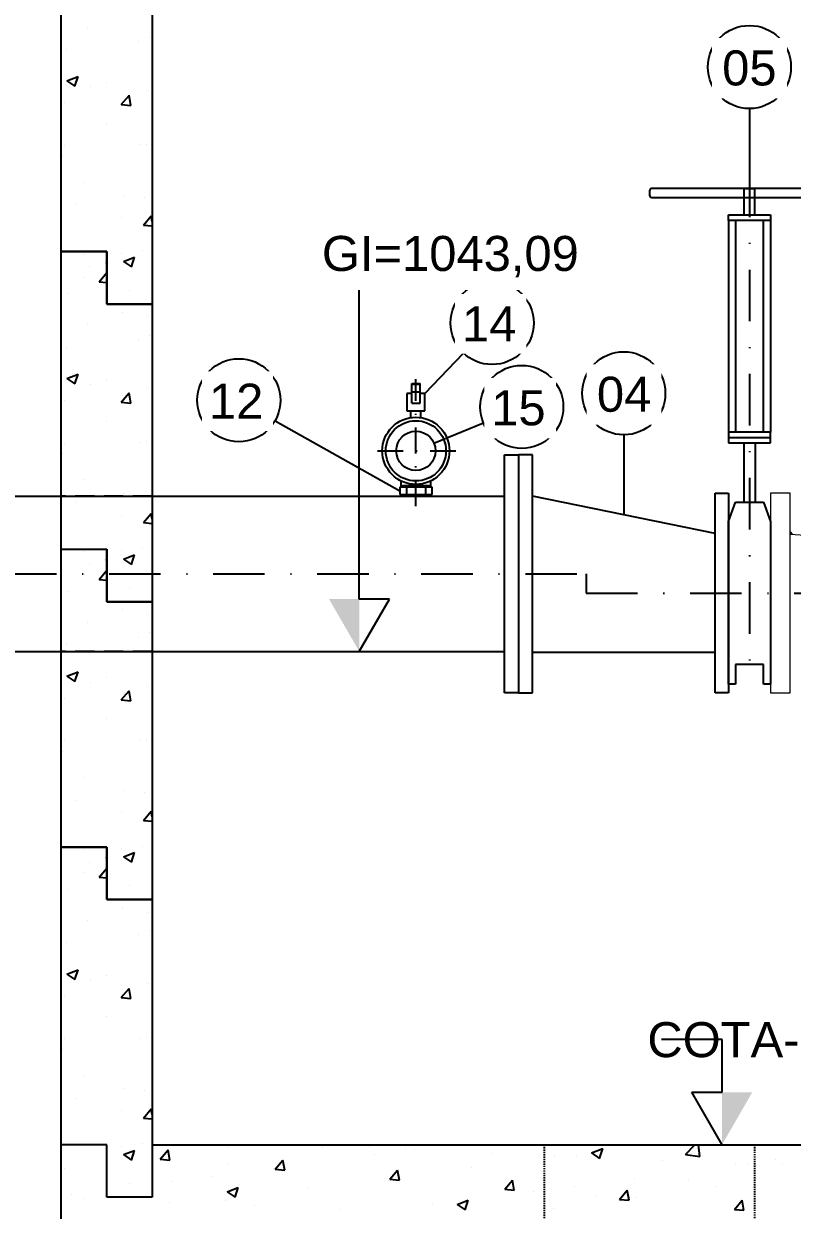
# Model space of a CAD drawing. Extents: x -160 to 364724, y -100 to 7353297.
# Drawn here: x 361602.4 to 361676.9, y 7349163.3 to 7349278.4 of the extents above; entities that cross this region are included whole.
import ezdxf
from ezdxf.enums import TextEntityAlignment as Align

# ---------------------------------------------------------------- set-up
doc = ezdxf.new("R2010")
doc.units = 0
doc.header["$LTSCALE"] = 5
for name, pattern in [('________________', [0]), ('HIDDEN', [0.375, 0.25, -0.125]), ('SGC_DASHDOT', [1, 0.5, -0.25, 0, -0.25]), ('SGC_HIDDEN', [0.375, 0.25, -0.125])]:
    doc.linetypes.add(name, pattern=pattern)
for name, color, linetype in [('BOLA LM', 1, 'Continuous'), ('BOMBA', 1, 'Continuous'), ('CONEXÃO', 4, 'Continuous'), ('FLANGES', 2, 'Continuous'), ('GER-SIMBOLOS', 1, 'Continuous'), ('PAREDE CONCRETO CORTE', 5, 'Continuous'), ('PROJECAO', 1, 'HIDDEN'), ('Q-PLATO', 5, 'Continuous'), ('SANC_COTAS', 1, 'Continuous'), ('SANC_TEXTO', 2, 'Continuous'), ('SGC-Conexoes (Linhas Externas)', 3, 'Continuous'), ('SGC-Eixos', 253, 'SGC_DASHDOT'), ('SGC-PONTAS', 1, 'SGC_HIDDEN'), ('SGC-Tubos (Desenho Bifilar)', 3, 'Continuous'), ('SGC-Valvulas (Acionamento)', 2, 'Continuous'), ('VEGETAÇÃO', 7, 'Continuous')]:
    doc.layers.add(name, color=color, linetype=linetype)
doc.styles.add('R-80', font='arial.ttf')
doc.styles.get("Standard").update_dxf_attribs({"font": 'arial.ttf'})

msp = doc.modelspace()

# ---------------------------------------------------------------- linework, layer by layer
at = {"layer": 'BOLA LM'}
for p, q in [((361672.778, 7349270.152), (361672.778, 7349262.401)), ((361641.291, 7349242.533), (361645.027, 7349246.442)), ((361626.742, 7349239.883), (361638.842, 7349233.066)), ((361642.166, 7349237.685), (361646.964, 7349239.674)), ((361660.582, 7349238.506), (361660.582, 7349230.755))]:
    msp.add_line(p, q, dxfattribs=at)
for centre in [(361672.778, 7349274.182), (361647.811, 7349249.356), (361623.231, 7349241.861), (361660.582, 7349242.536), (361650.687, 7349241.217)]:
    msp.add_circle(centre, 4.03, dxfattribs=at)
at = {"layer": 'BOMBA', "linetype": '________________', "lineweight": 9}
for p, q in [((361676.719, 7349232.844), (361674.816, 7349232.844)), ((361674.816, 7349232.844), (361674.816, 7349213.48)), ((361676.719, 7349213.48), (361676.719, 7349232.844)), ((361676.719, 7349229.093), (361676.934, 7349228.877)), ((361674.816, 7349213.48), (361676.719, 7349213.48))]:
    msp.add_line(p, q, dxfattribs=at)
msp.add_arc((361675.7, 7349207.637), 21.243, 45, 87.25007, dxfattribs=at)
at = {"layer": 'CONEXÃO', "color": 1}
for p, q in [((361640.001, 7349241.592), (361640.001, 7349243.479)), ((361640.001, 7349243.479), (361640.816, 7349243.479)), ((361640.816, 7349241.592), (361640.816, 7349243.479)), ((361640.001, 7349242.533), (361639.525, 7349242.533)), ((361639.525, 7349242.533), (361639.525, 7349240.834)), ((361640.001, 7349243.411), (361640.816, 7349243.411)), ((361640.001, 7349242.664), (361640.816, 7349242.664)), ((361641.291, 7349242.533), (361640.816, 7349242.533)), ((361641.291, 7349240.834), (361641.291, 7349242.533)), ((361640.001, 7349241.592), (361640.816, 7349241.592)), ((361639.525, 7349240.834), (361641.291, 7349240.834)), ((361639.933, 7349240.183), (361639.933, 7349240.834)), ((361640.884, 7349240.183), (361640.884, 7349240.834)), ((361641.974, 7349233.423), (361638.842, 7349233.423)), ((361638.842, 7349233.423), (361638.842, 7349232.709)), ((361638.962, 7349234.033), (361638.962, 7349233.559)), ((361638.962, 7349233.559), (361641.855, 7349233.559)), ((361639.114, 7349233.559), (361639.114, 7349233.423)), ((361641.703, 7349233.559), (361639.114, 7349233.559)), ((361639.484, 7349233.423), (361639.484, 7349232.709)), ((361641.333, 7349233.423), (361641.333, 7349232.709)), ((361641.703, 7349233.559), (361641.703, 7349233.423)), ((361641.855, 7349233.559), (361641.855, 7349234.033)), ((361641.974, 7349232.709), (361641.974, 7349233.423)), ((361638.842, 7349232.709), (361641.974, 7349232.709)), ((361639.114, 7349232.709), (361639.114, 7349232.573)), ((361641.703, 7349232.573), (361639.114, 7349232.573)), ((361641.703, 7349232.709), (361641.703, 7349232.573))]:
    msp.add_line(p, q, dxfattribs=at)
for radius in [3.261, 2.922, 1.902]:
    msp.add_circle((361640.408, 7349236.956), radius, dxfattribs=at)
at = {"layer": 'FLANGES'}
for p, q in [((361670.74, 7349259.301), (361670.74, 7349259.842)), ((361670.74, 7349259.842), (361674.816, 7349259.842)), ((361674.816, 7349259.842), (361674.816, 7349259.301)), ((361674.816, 7349259.301), (361670.74, 7349259.301)), ((361674.816, 7349238.767), (361670.74, 7349238.767)), ((361670.74, 7349238.767), (361670.74, 7349237.741)), ((361674.816, 7349238.226), (361670.74, 7349238.226)), ((361670.74, 7349237.741), (361674.816, 7349237.741)), ((361674.816, 7349237.741), (361674.816, 7349238.767)), ((361648.997, 7349236.582), (361650.356, 7349236.582)), ((361648.997, 7349213.48), (361648.997, 7349236.582)), ((361650.356, 7349236.582), (361650.356, 7349213.48)), ((361650.356, 7349236.582), (361650.356, 7349213.48)), ((361651.715, 7349236.582), (361650.356, 7349236.582)), ((361651.715, 7349213.48), (361651.715, 7349236.582)), ((361669.449, 7349213.48), (361669.449, 7349232.845)), ((361669.449, 7349232.845), (361670.74, 7349232.845)), ((361670.74, 7349232.845), (361670.74, 7349213.48)), ((361650.356, 7349213.48), (361648.997, 7349213.48)), ((361650.356, 7349213.48), (361651.715, 7349213.48)), ((361670.74, 7349213.48), (361669.449, 7349213.48))]:
    msp.add_line(p, q, dxfattribs=at)
at = {"layer": 'FLANGES', "ltscale": 0.3}
for p, q in [((361670.74, 7349259.301), (361670.74, 7349238.767)), ((361671.432, 7349259.301), (361671.432, 7349238.767)), ((361674.124, 7349259.301), (361674.124, 7349238.767)), ((361674.816, 7349259.301), (361674.816, 7349238.767)), ((361672.234, 7349237.741), (361672.234, 7349231.995)), ((361673.322, 7349237.741), (361673.322, 7349231.995)), ((361670.74, 7349230.093), (361671.419, 7349231.995)), ((361671.419, 7349231.995), (361674.137, 7349231.995)), ((361674.137, 7349231.995), (361674.816, 7349230.093)), ((361670.74, 7349214.329), (361670.74, 7349230.093)), ((361674.816, 7349230.093), (361674.816, 7349214.329)), ((361674.137, 7349216.232), (361671.419, 7349216.232)), ((361671.419, 7349216.232), (361671.419, 7349214.329)), ((361674.137, 7349214.329), (361674.137, 7349216.232)), ((361671.419, 7349214.329), (361670.74, 7349214.329)), ((361674.816, 7349214.329), (361674.137, 7349214.329))]:
    msp.add_line(p, q, dxfattribs=at)
at = {"layer": 'GER-SIMBOLOS', "linetype": 'Continuous'}
for p, q in [((361634.921, 7349253.179), (361640.806, 7349253.179)), ((361634.921, 7349217.489), (361637.864, 7349222.585)), ((361637.864, 7349222.585), (361634.921, 7349222.585)), ((361670.115, 7349179.85), (361664.231, 7349179.85)), ((361670.115, 7349169.658), (361667.173, 7349174.754)), ((361667.173, 7349174.754), (361670.115, 7349174.754))]:
    msp.add_line(p, q, dxfattribs=at)
at = {"layer": 'GER-SIMBOLOS'}
for p, q in [((361634.921, 7349222.585), (361634.921, 7349253.179)), ((361670.115, 7349174.754), (361670.115, 7349179.85))]:
    msp.add_line(p, q, dxfattribs=at)
at = {"layer": 'GER-SIMBOLOS', "linetype": 'Continuous'}
for points in [[(361634.921, 7349222.585), (361631.979, 7349222.585), (361634.921, 7349217.489)], [(361670.115, 7349174.754), (361673.057, 7349174.754), (361670.115, 7349169.658)]]:
    msp.add_solid(points, dxfattribs=at)
at = {"layer": 'PAREDE CONCRETO CORTE'}
for p, q in [((361606, 7349256.278), (361606, 7349285.154)), ((361614.833, 7349280.059), (361614.833, 7349251.182)), ((361606, 7349227.401), (361606, 7349256.278)), ((361606, 7349256.278), (361610.416, 7349256.278)), ((361610.416, 7349256.278), (361606, 7349256.278)), ((361610.416, 7349256.278), (361610.416, 7349251.182)), ((361610.416, 7349251.182), (361610.416, 7349256.278)), ((361610.416, 7349251.182), (361614.833, 7349251.182)), ((361614.833, 7349251.182), (361610.416, 7349251.182)), ((361614.833, 7349251.182), (361614.833, 7349222.305)), ((361606, 7349198.535), (361606, 7349227.412)), ((361606, 7349227.412), (361610.416, 7349227.412)), ((361610.416, 7349227.401), (361606, 7349227.401)), ((361610.416, 7349227.412), (361610.416, 7349222.316)), ((361610.416, 7349222.305), (361610.416, 7349227.401)), ((361610.416, 7349222.316), (361614.833, 7349222.316)), ((361614.833, 7349222.305), (361610.416, 7349222.305)), ((361614.833, 7349222.316), (361614.833, 7349193.439)), ((361606, 7349169.658), (361606, 7349198.535)), ((361606, 7349198.535), (361610.416, 7349198.535)), ((361610.416, 7349198.535), (361606, 7349198.535)), ((361610.416, 7349198.535), (361610.416, 7349193.439)), ((361610.416, 7349193.439), (361610.416, 7349198.535)), ((361610.416, 7349193.439), (361614.833, 7349193.439)), ((361614.833, 7349193.439), (361610.416, 7349193.439)), ((361614.833, 7349193.439), (361614.833, 7349164.562)), ((361606, 7349135.686), (361606, 7349169.658)), ((361606, 7349169.658), (361606, 7349169.658)), ((361610.416, 7349169.658), (361606, 7349169.658)), ((361610.416, 7349164.562), (361610.416, 7349169.658)), ((361614.833, 7349169.658), (361784.696, 7349169.658)), ((361614.833, 7349164.562), (361610.416, 7349164.562))]:
    msp.add_line(p, q, dxfattribs=at)
at = {"layer": 'PROJECAO', "ltscale": 0.1}
for p, q in [((361652.882, 7349149.275), (361652.882, 7349169.658)), ((361673.266, 7349169.658), (361673.266, 7349149.275))]:
    msp.add_line(p, q, dxfattribs=at)
at = {"layer": 'Q-PLATO'}
msp.add_circle((361476.319, 7349234.441), 463.496, dxfattribs=at)
at = {"layer": 'SANC_COTAS'}
msp.add_line((361673.291, 7349169.658), (361679.253, 7349169.658), dxfattribs=at)
at = {"layer": 'SGC-Conexoes (Linhas Externas)'}
for p, q in [((361669.449, 7349228.938), (361651.715, 7349232.573)), ((361669.449, 7349217.387), (361651.715, 7349217.387))]:
    msp.add_line(p, q, dxfattribs=at)
at = {"layer": 'SGC-Eixos', "ltscale": 2}
for p, q in [((361672.778, 7349264.624), (361672.778, 7349215.234)), ((361550.035, 7349225.031), (361656.921, 7349225.031)), ((361656.921, 7349225.031), (361656.921, 7349223.162)), ((361656.921, 7349223.162), (361694.135, 7349223.162))]:
    msp.add_line(p, q, dxfattribs=at)
at = {"layer": 'SGC-Eixos'}
for p, q in [((361640.408, 7349231.606), (361640.408, 7349243.921)), ((361636.69, 7349236.956), (361644.538, 7349236.956))]:
    msp.add_line(p, q, dxfattribs=at)
at = {"layer": 'SGC-PONTAS', "ltscale": 1.5}
for p, q in [((361614.833, 7349232.573), (361605.951, 7349232.573)), ((361614.833, 7349217.489), (361605.951, 7349217.489))]:
    msp.add_line(p, q, dxfattribs=at)
at = {"layer": 'SGC-Tubos (Desenho Bifilar)'}
for p, q in [((361576.058, 7349232.573), (361622.986, 7349232.573)), ((361614.833, 7349232.573), (361648.997, 7349232.573)), ((361576.058, 7349217.489), (361622.986, 7349217.489)), ((361614.833, 7349217.489), (361648.997, 7349217.489))]:
    msp.add_line(p, q, dxfattribs=at)
at = {"layer": 'SGC-Valvulas (Acionamento)', "color": 3}
for p, q in [((361663.088, 7349262.186), (361663.088, 7349261.755)), ((361682.253, 7349262.401), (361663.303, 7349262.401)), ((361663.303, 7349261.54), (361682.253, 7349261.54))]:
    msp.add_line(p, q, dxfattribs=at)
at = {"layer": 'SGC-Valvulas (Acionamento)'}
for p, q in [((361672.276, 7349259.842), (361672.276, 7349262.401)), ((361672.276, 7349262.401), (361673.28, 7349262.401)), ((361673.28, 7349262.401), (361673.28, 7349259.842))]:
    msp.add_line(p, q, dxfattribs=at)
at = {"layer": 'SGC-Valvulas (Acionamento)', "color": 3}
for centre, start, end in [((361663.303, 7349262.186), 90, 180), ((361663.303, 7349261.755), 180, 270)]:
    msp.add_arc(centre, 0.215, start, end, dxfattribs=at)
at = {"layer": 'VEGETAÇÃO', "color": 1, "linetype": 'Continuous'}
for p, q in [((361608.563, 7349278.04), (361608.563, 7349278.04)), ((361614.603, 7349277.05), (361614.603, 7349277.05)), ((361606.536, 7349275.886), (361606.536, 7349275.886)), ((361613.457, 7349276.643), (361613.457, 7349276.643)), ((361606.537, 7349272.834), (361607.624, 7349273.251)), ((361606.537, 7349272.835), (361607.31, 7349272.313)), ((361607.31, 7349272.313), (361607.625, 7349273.252)), ((361608.805, 7349272.277), (361608.805, 7349272.277)), ((361610.36, 7349272.688), (361610.36, 7349272.688)), ((361611.825, 7349270.543), (361612.574, 7349271.435)), ((361612.756, 7349270.462), (361612.577, 7349271.436)), ((361614.415, 7349271.88), (361614.415, 7349271.88)), ((361606.347, 7349270.715), (361606.347, 7349270.715)), ((361611.825, 7349270.543), (361612.753, 7349270.462)), ((361610.432, 7349268.706), (361610.432, 7349268.706)), ((361606.274, 7349266.562), (361606.274, 7349266.562)), ((361613.707, 7349266.619), (361613.707, 7349266.619)), ((361614.226, 7349266.709), (361614.226, 7349266.709)), ((361606.158, 7349265.545), (361606.158, 7349265.545)), ((361608.163, 7349263.009), (361608.163, 7349263.009)), ((361607.342, 7349260.81), (361607.342, 7349260.81)), ((361611.997, 7349261.728), (361611.997, 7349261.728)), ((361614.037, 7349261.539), (361614.037, 7349261.539)), ((361611.885, 7349259.599), (361611.885, 7349259.599)), ((361613.98, 7349258.859), (361614.729, 7349259.752)), ((361614.833, 7349259.205), (361614.732, 7349259.752)), ((361613.98, 7349258.859), (361614.833, 7349258.785)), ((361613.848, 7349256.368), (361613.848, 7349256.368)), ((361608.256, 7349256.022), (361608.256, 7349256.022)), ((361610.316, 7349255.231), (361610.416, 7349255.27)), ((361610.316, 7349255.232), (361610.416, 7349255.164)), ((361611.799, 7349256.113), (361611.799, 7349256.113)), ((361612.029, 7349255.317), (361613.117, 7349255.735)), ((361612.029, 7349255.318), (361612.802, 7349254.797)), ((361612.802, 7349254.797), (361613.117, 7349255.735)), ((361608.761, 7349254.789), (361608.761, 7349254.789)), ((361609.67, 7349253.36), (361610.416, 7349254.25)), ((361608.209, 7349253.812), (361608.209, 7349253.812)), ((361609.67, 7349253.36), (361610.416, 7349253.295)), ((361606.725, 7349252.191), (361606.725, 7349252.191)), ((361612.609, 7349252.523), (361612.609, 7349252.523)), ((361611.931, 7349250.401), (361611.931, 7349250.401)), ((361613.659, 7349251.197), (361613.659, 7349251.197)), ((361614.446, 7349249.949), (361614.446, 7349249.949)), ((361608.563, 7349249.174), (361608.563, 7349249.174)), ((361614.603, 7349248.185), (361614.603, 7349248.185)), ((361606.536, 7349247.02), (361606.536, 7349247.02)), ((361613.457, 7349247.777), (361613.457, 7349247.777)), ((361606.537, 7349243.968), (361607.624, 7349244.386)), ((361606.537, 7349243.969), (361607.31, 7349243.448)), ((361607.31, 7349243.448), (361607.625, 7349244.386)), ((361610.36, 7349243.823), (361610.36, 7349243.823)), ((361608.805, 7349243.411), (361608.805, 7349243.411)), ((361611.825, 7349241.677), (361612.574, 7349242.569)), ((361612.756, 7349241.596), (361612.577, 7349242.57)), ((361614.415, 7349243.014), (361614.415, 7349243.014)), ((361606.347, 7349241.849), (361606.347, 7349241.849)), ((361611.825, 7349241.677), (361612.753, 7349241.596)), ((361610.432, 7349239.84), (361610.432, 7349239.84)), ((361613.707, 7349237.754), (361613.707, 7349237.754)), ((361614.226, 7349237.843), (361614.226, 7349237.843)), ((361606.158, 7349236.679), (361606.158, 7349236.679)), ((361606.274, 7349237.697), (361606.274, 7349237.697)), ((361608.163, 7349234.143), (361608.163, 7349234.143)), ((361611.997, 7349232.862), (361611.997, 7349232.862)), ((361614.037, 7349232.673), (361614.037, 7349232.673)), ((361607.342, 7349231.945), (361607.342, 7349231.945)), ((361613.98, 7349229.994), (361614.729, 7349230.886)), ((361614.833, 7349230.34), (361614.732, 7349230.887)), ((361611.885, 7349230.733), (361611.885, 7349230.733)), ((361613.98, 7349229.994), (361614.833, 7349229.919)), ((361613.848, 7349227.502), (361613.848, 7349227.502)), ((361608.256, 7349227.146), (361608.256, 7349227.146)), ((361610.316, 7349226.355), (361610.416, 7349226.393)), ((361610.316, 7349226.355), (361610.416, 7349226.288)), ((361611.799, 7349227.248), (361611.799, 7349227.248)), ((361612.029, 7349226.451), (361613.117, 7349226.869)), ((361612.029, 7349226.452), (361612.802, 7349225.931)), ((361612.802, 7349225.931), (361613.117, 7349226.869)), ((361608.761, 7349225.912), (361608.761, 7349225.912)), ((361609.67, 7349224.483), (361610.416, 7349225.373)), ((361608.209, 7349224.935), (361608.209, 7349224.935)), ((361609.67, 7349224.483), (361610.416, 7349224.418)), ((361606.725, 7349223.314), (361606.725, 7349223.314)), ((361612.609, 7349223.657), (361612.609, 7349223.657)), ((361613.659, 7349222.332), (361613.659, 7349222.332)), ((361611.931, 7349221.525), (361611.931, 7349221.525)), ((361614.446, 7349221.072), (361614.446, 7349221.072)), ((361608.563, 7349220.298), (361608.563, 7349220.298)), ((361614.603, 7349219.308), (361614.603, 7349219.308)), ((361613.457, 7349218.9), (361613.457, 7349218.9)), ((361606.536, 7349218.143), (361606.536, 7349218.143)), ((361606.537, 7349215.091), (361607.624, 7349215.509)), ((361606.537, 7349215.092), (361607.31, 7349214.571)), ((361607.31, 7349214.571), (361607.625, 7349215.509)), ((361610.36, 7349214.946), (361610.36, 7349214.946)), ((361608.805, 7349214.534), (361608.805, 7349214.534)), ((361611.825, 7349212.8), (361612.574, 7349213.692)), ((361612.756, 7349212.719), (361612.577, 7349213.693)), ((361614.415, 7349214.137), (361614.415, 7349214.137)), ((361606.347, 7349212.973), (361606.347, 7349212.973)), ((361611.825, 7349212.8), (361612.753, 7349212.719)), ((361610.432, 7349210.963), (361610.432, 7349210.963)), ((361614.226, 7349208.967), (361614.226, 7349208.967)), ((361606.158, 7349207.802), (361606.158, 7349207.802)), ((361606.274, 7349208.82), (361606.274, 7349208.82)), ((361613.707, 7349208.877), (361613.707, 7349208.877)), ((361608.163, 7349205.267), (361608.163, 7349205.267)), ((361611.997, 7349203.985), (361611.997, 7349203.985)), ((361614.037, 7349203.796), (361614.037, 7349203.796)), ((361607.342, 7349203.068), (361607.342, 7349203.068)), ((361611.885, 7349201.856), (361611.885, 7349201.856)), ((361613.98, 7349201.117), (361614.729, 7349202.009)), ((361613.98, 7349201.117), (361614.833, 7349201.042)), ((361614.833, 7349201.463), (361614.732, 7349202.01)), ((361613.848, 7349198.625), (361613.848, 7349198.625)), ((361608.256, 7349198.269), (361608.256, 7349198.269)), ((361610.316, 7349197.478), (361610.416, 7349197.516)), ((361610.316, 7349197.478), (361610.416, 7349197.411)), ((361611.799, 7349198.371), (361611.799, 7349198.371)), ((361612.029, 7349197.575), (361613.117, 7349197.992)), ((361612.029, 7349197.575), (361612.802, 7349197.054)), ((361612.802, 7349197.054), (361613.117, 7349197.993)), ((361608.761, 7349197.035), (361608.761, 7349197.035)), ((361609.67, 7349195.607), (361610.416, 7349196.496)), ((361608.209, 7349196.058), (361608.209, 7349196.058)), ((361609.67, 7349195.607), (361610.416, 7349195.541)), ((361606.725, 7349194.437), (361606.725, 7349194.437)), ((361612.609, 7349194.781), (361612.609, 7349194.781)), ((361613.659, 7349193.455), (361613.659, 7349193.455)), ((361611.931, 7349192.648), (361611.931, 7349192.648)), ((361614.446, 7349192.195), (361614.446, 7349192.195)), ((361608.563, 7349191.421), (361608.563, 7349191.421)), ((361613.457, 7349190.023), (361613.457, 7349190.023)), ((361614.603, 7349190.431), (361614.603, 7349190.431)), ((361606.536, 7349189.267), (361606.536, 7349189.267)), ((361606.537, 7349186.215), (361607.624, 7349186.632)), ((361606.537, 7349186.215), (361607.31, 7349185.694)), ((361607.31, 7349185.694), (361607.625, 7349186.633)), ((361610.36, 7349186.069), (361610.36, 7349186.069)), ((361608.805, 7349185.657), (361608.805, 7349185.657)), ((361611.825, 7349183.923), (361612.574, 7349184.816)), ((361612.756, 7349183.843), (361612.577, 7349184.816)), ((361614.415, 7349185.261), (361614.415, 7349185.261)), ((361606.347, 7349184.096), (361606.347, 7349184.096)), ((361611.825, 7349183.923), (361612.753, 7349183.842)), ((361610.432, 7349182.086), (361610.432, 7349182.086)), ((361606.274, 7349179.943), (361606.274, 7349179.943)), ((361613.707, 7349180), (361613.707, 7349180)), ((361614.226, 7349180.09), (361614.226, 7349180.09)), ((361606.158, 7349178.925), (361606.158, 7349178.925)), ((361608.163, 7349176.39), (361608.163, 7349176.39)), ((361611.997, 7349175.108), (361611.997, 7349175.108)), ((361614.037, 7349174.919), (361614.037, 7349174.919)), ((361607.342, 7349174.191), (361607.342, 7349174.191)), ((361611.885, 7349172.979), (361611.885, 7349172.979)), ((361613.98, 7349172.24), (361614.729, 7349173.132)), ((361613.98, 7349172.24), (361614.833, 7349172.166)), ((361614.833, 7349172.586), (361614.732, 7349173.133)), ((361611.799, 7349169.494), (361611.799, 7349169.494)), ((361612.029, 7349168.698), (361613.117, 7349169.115)), ((361612.029, 7349168.698), (361612.802, 7349168.177)), ((361612.802, 7349168.177), (361613.117, 7349169.116)), ((361613.848, 7349169.749), (361613.848, 7349169.749)), ((361615.608, 7349168.259), (361616.357, 7349169.151)), ((361616.537, 7349168.178), (361616.357, 7349169.151)), ((361622.14, 7349169.401), (361622.14, 7349169.401)), ((361631.129, 7349169.541), (361631.129, 7349169.541)), ((361631.302, 7349169.38), (361631.302, 7349169.38)), ((361635.798, 7349169.658), (361635.908, 7349169.584)), ((361635.908, 7349169.584), (361635.932, 7349169.658)), ((361636.377, 7349168.692), (361636.377, 7349168.692)), ((361639.42, 7349169.191), (361639.42, 7349169.191)), ((361640.265, 7349169.204), (361640.265, 7349169.204)), ((361647.711, 7349168.84), (361647.711, 7349168.84)), ((361657.457, 7349168.862), (361658.544, 7349169.279)), ((361657.457, 7349168.862), (361658.229, 7349168.34)), ((361658.229, 7349168.34), (361658.544, 7349169.279)), ((361666.586, 7349168.723), (361667.483, 7349169.658)), ((361666.586, 7349168.723), (361667.968, 7349168.509)), ((361667.968, 7349168.509), (361667.834, 7349169.658)), ((361615.608, 7349168.259), (361616.536, 7349168.177)), ((361622.244, 7349167.825), (361622.244, 7349167.825)), ((361626.749, 7349167.284), (361627.497, 7349168.176)), ((361627.677, 7349167.203), (361627.498, 7349168.176)), ((361653.906, 7349168.648), (361653.906, 7349168.648)), ((361656.003, 7349168.49), (361656.003, 7349168.49)), ((361664.294, 7349168.14), (361664.294, 7349168.14)), ((361671.451, 7349167.721), (361671.451, 7349167.721)), ((361672.586, 7349167.789), (361672.586, 7349167.789)), ((361675.34, 7349168.233), (361675.34, 7349168.233)), ((361675.952, 7349167.887), (361675.952, 7349167.887)), ((361606.32, 7349167.313), (361606.32, 7349167.313)), ((361620.685, 7349166.626), (361620.685, 7349166.626)), ((361626.567, 7349167.4), (361626.567, 7349167.4)), ((361626.749, 7349167.284), (361627.677, 7349167.203)), ((361637.889, 7349166.309), (361638.638, 7349167.202)), ((361637.994, 7349166.489), (361637.994, 7349166.489)), ((361638.818, 7349166.228), (361638.639, 7349167.202)), ((361645.839, 7349167.483), (361645.839, 7349167.483)), ((361661.642, 7349166.43), (361661.642, 7349166.43)), ((361612.609, 7349165.904), (361612.609, 7349165.904)), ((361616.796, 7349166.114), (361616.796, 7349166.114)), ((361622.084, 7349165.096), (361623.172, 7349165.513)), ((361622.857, 7349164.575), (361623.172, 7349165.513)), ((361630.019, 7349165.395), (361630.019, 7349165.395)), ((361637.889, 7349166.309), (361638.818, 7349166.228)), ((361649.03, 7349165.335), (361649.779, 7349166.227)), ((361649.03, 7349165.335), (361649.958, 7349165.253)), ((361649.959, 7349165.253), (361649.779, 7349166.227)), ((361655.759, 7349165.655), (361655.759, 7349165.655)), ((361660.171, 7349164.36), (361660.92, 7349165.252)), ((361661.1, 7349164.279), (361660.92, 7349165.252)), ((361666.894, 7349166.332), (361666.894, 7349166.332)), ((361669.538, 7349165.565), (361669.538, 7349165.565)), ((361606.987, 7349164.823), (361606.987, 7349164.823)), ((361608.181, 7349164.433), (361608.181, 7349164.433)), ((361613.659, 7349164.578), (361613.659, 7349164.578)), ((361616.472, 7349164.082), (361616.472, 7349164.082)), ((361621.952, 7349164.231), (361621.952, 7349164.231)), ((361622.084, 7349165.096), (361622.857, 7349164.575)), ((361644.406, 7349163.852), (361645.494, 7349164.269)), ((361645.179, 7349163.331), (361645.494, 7349164.269)), ((361651.871, 7349165.143), (361651.871, 7349165.143)), ((361657.836, 7349164.777), (361657.836, 7349164.777)), ((361660.171, 7349164.36), (361661.099, 7349164.279)), ((361661.692, 7349164.571), (361661.692, 7349164.571)), ((361671.312, 7349163.385), (361672.06, 7349164.278)), ((361672.24, 7349163.304), (361672.061, 7349164.278)), ((361624.763, 7349163.732), (361624.763, 7349163.732)), ((361633.055, 7349163.382), (361633.055, 7349163.382)), ((361642.062, 7349163.852), (361642.062, 7349163.852)), ((361644.406, 7349163.852), (361645.179, 7349163.331)), ((361653.718, 7349163.477), (361653.718, 7349163.477)), ((361671.312, 7349163.385), (361672.24, 7349163.304))]:
    msp.add_line(p, q, dxfattribs=at)

# ---------------------------------------------------------------- texts
at = {"layer": 'GER-SIMBOLOS', "color": 7, "linetype": 'Continuous'}
msp.add_attdef('COTA-DIR', text='', height=3.397, dxfattribs=at).set_placement((361662.872, 7349179.85), align=Align.MIDDLE_LEFT)

# ---------------------------------------------------------------- next in the draw order: wipeouts: each hides what was drawn before it
for points, layer in [([(361630.098, 7349252.566), (361660.625, 7349252.566), (361660.625, 7349258.989), (361630.098, 7349258.989)], 'GER-SIMBOLOS'), ([(361669.14, 7349271.148), (361676.41, 7349271.148), (361676.41, 7349276.995), (361669.14, 7349276.995)], 'SANC_TEXTO'), ([(361619.652, 7349238.885), (361626.542, 7349238.885), (361626.542, 7349244.674), (361619.652, 7349244.674)], 'SANC_TEXTO'), ([(361656.983, 7349239.502), (361664.213, 7349239.502), (361664.213, 7349245.349), (361656.983, 7349245.349)], 'SANC_TEXTO'), ([(361647.048, 7349238.183), (361653.998, 7349238.183), (361653.998, 7349244.03), (361647.048, 7349244.03)], 'SANC_TEXTO')]:
    msp.add_wipeout(points).dxf.layer = layer

# ---------------------------------------------------------------- next in the draw order: texts
at = {"layer": 'GER-SIMBOLOS', "color": 2, "linetype": 'Continuous'}
msp.add_text('GI=1043,09', height=3.3973, dxfattribs=at).set_placement((361631.287, 7349256.101), align=Align.MIDDLE_LEFT)
at = {"layer": 'SANC_TEXTO', "style": 'R-80'}
for s, p in [('05', (361672.771, 7349272.395)), ('12', (361622.964, 7349240.074)), ('04', (361660.614, 7349240.749)), ('15', (361650.36, 7349239.43))]:
    msp.add_text(s, height=3.3973, dxfattribs=at).set_placement(p, align=Align.CENTER)

# ---------------------------------------------------------------- next in the draw order: wipeouts: each hides what was drawn before it
msp.add_wipeout([(361644.212, 7349246.38), (361651.123, 7349246.38), (361651.123, 7349252.169), (361644.212, 7349252.169)]).dxf.layer = 'SANC_TEXTO'

# ---------------------------------------------------------------- next in the draw order: texts
msp.add_text('14', height=3.3973, dxfattribs=at).set_placement((361647.524, 7349247.569), align=Align.CENTER)

doc.saveas('drawing.dxf')
